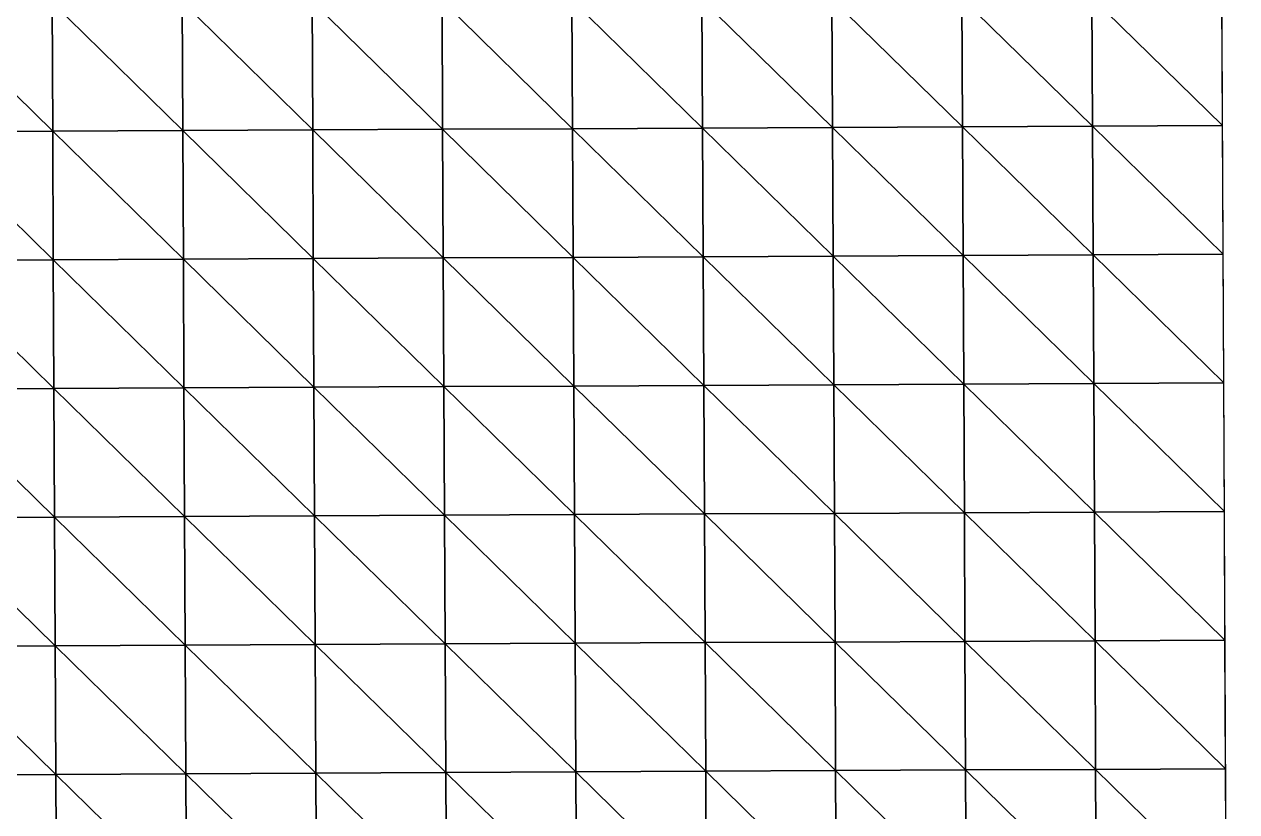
# Model space of a CAD drawing. Extents: x -372 to 678, y -263 to 741.
# Drawn here: x 560.5 to 677.6, y 438 to 514.2 of the extents above; entities that cross this region are included whole.
import ezdxf

# ---------------------------------------------------------------- set-up
doc = ezdxf.new("R2010")
doc.units = 0
doc.header["$LTSCALE"] = 0.0254
doc.layers.get('0').update_dxf_attribs({"linetype": 'CONTINUOUS'})
doc.layers.add('LOCATION_SNAPSHOT', color=144, linetype='CONTINUOUS')
doc.layers.add('LOCATION_TERRAIN', color=36, linetype='CONTINUOUS')

# ---------------------------------------------------------------- blocks, each defined once
blk = doc.blocks.new('LOCATION_SNAPSHOT_1')
at = {"color": 8}
mesh = blk.add_polyface(dxfattribs=at)
corners = [(-63.49, 214.77), (675.12, 740.67), (-66.01, 737.09), (677.64, 218.35)]
mesh.append_faces([[corners[k] for k in face] for face in [(0, 1, 2), (1, 0, 3)]], dxfattribs={"vtx0": -1, "color": 8})
blk = doc.blocks.new('LOCATION_TERRAIN_1')
at = {"color": 8}
mesh = blk.add_polyface(dxfattribs=at)
corners = [(676.26, 504.38, 18.4), (676.2, 516.82, 17.08), (663.64, 516.76, 16.42)]
mesh.append_faces([[corners[k] for k in face] for face in [(0, 1, 2)]], dxfattribs={"color": 8})
mesh = blk.add_polyface(dxfattribs=at)
corners = [(563.2, 503.83, 16.05), (563.14, 516.27, 16), (550.58, 516.21, 15.73)]
mesh.append_faces([[corners[k] for k in face] for face in [(0, 1, 2)]], dxfattribs={"color": 8})
mesh = blk.add_polyface(dxfattribs=at)
corners = [(563.2, 503.83, 16.05), (550.58, 516.21, 15.73), (550.64, 503.77, 16.21)]
mesh.append_faces([[corners[k] for k in face] for face in [(0, 1, 2)]], dxfattribs={"color": 8})
mesh = blk.add_polyface(dxfattribs=at)
corners = [(575.77, 503.89, 15.88), (575.71, 516.33, 16.27), (563.14, 516.27, 16)]
mesh.append_faces([[corners[k] for k in face] for face in [(0, 1, 2)]], dxfattribs={"color": 8})
mesh = blk.add_polyface(dxfattribs=at)
corners = [(575.77, 503.89, 15.88), (563.14, 516.27, 16), (563.2, 503.83, 16.05)]
mesh.append_faces([[corners[k] for k in face] for face in [(0, 1, 2)]], dxfattribs={"color": 8})
mesh = blk.add_polyface(dxfattribs=at)
corners = [(588.33, 503.96, 15.78), (588.27, 516.39, 16.44), (575.71, 516.33, 16.27)]
mesh.append_faces([[corners[k] for k in face] for face in [(0, 1, 2)]], dxfattribs={"color": 8})
mesh = blk.add_polyface(dxfattribs=at)
corners = [(588.33, 503.96, 15.78), (575.71, 516.33, 16.27), (575.77, 503.89, 15.88)]
mesh.append_faces([[corners[k] for k in face] for face in [(0, 1, 2)]], dxfattribs={"color": 8})
mesh = blk.add_polyface(dxfattribs=at)
corners = [(600.89, 504.02, 15.78), (600.83, 516.45, 16.44), (588.27, 516.39, 16.44)]
mesh.append_faces([[corners[k] for k in face] for face in [(0, 1, 2)]], dxfattribs={"color": 8})
mesh = blk.add_polyface(dxfattribs=at)
corners = [(600.89, 504.02, 15.78), (588.27, 516.39, 16.44), (588.33, 503.96, 15.78)]
mesh.append_faces([[corners[k] for k in face] for face in [(0, 1, 2)]], dxfattribs={"color": 8})
mesh = blk.add_polyface(dxfattribs=at)
corners = [(613.45, 504.08, 15.78), (613.39, 516.51, 16.44), (600.83, 516.45, 16.44)]
mesh.append_faces([[corners[k] for k in face] for face in [(0, 1, 2)]], dxfattribs={"color": 8})
mesh = blk.add_polyface(dxfattribs=at)
corners = [(613.45, 504.08, 15.78), (600.83, 516.45, 16.44), (600.89, 504.02, 15.78)]
mesh.append_faces([[corners[k] for k in face] for face in [(0, 1, 2)]], dxfattribs={"color": 8})
mesh = blk.add_polyface(dxfattribs=at)
corners = [(626.01, 504.14, 15.99), (625.95, 516.57, 16.41), (613.39, 516.51, 16.44)]
mesh.append_faces([[corners[k] for k in face] for face in [(0, 1, 2)]], dxfattribs={"color": 8})
mesh = blk.add_polyface(dxfattribs=at)
corners = [(626.01, 504.14, 15.99), (613.39, 516.51, 16.44), (613.45, 504.08, 15.78)]
mesh.append_faces([[corners[k] for k in face] for face in [(0, 1, 2)]], dxfattribs={"color": 8})
mesh = blk.add_polyface(dxfattribs=at)
corners = [(638.57, 504.2, 16.56), (638.51, 516.63, 16.34), (625.95, 516.57, 16.41)]
mesh.append_faces([[corners[k] for k in face] for face in [(0, 1, 2)]], dxfattribs={"color": 8})
mesh = blk.add_polyface(dxfattribs=at)
corners = [(638.57, 504.2, 16.56), (625.95, 516.57, 16.41), (626.01, 504.14, 15.99)]
mesh.append_faces([[corners[k] for k in face] for face in [(0, 1, 2)]], dxfattribs={"color": 8})
mesh = blk.add_polyface(dxfattribs=at)
corners = [(651.13, 504.26, 17.14), (651.07, 516.69, 16.26), (638.51, 516.63, 16.34)]
mesh.append_faces([[corners[k] for k in face] for face in [(0, 1, 2)]], dxfattribs={"color": 8})
mesh = blk.add_polyface(dxfattribs=at)
corners = [(651.13, 504.26, 17.14), (638.51, 516.63, 16.34), (638.57, 504.2, 16.56)]
mesh.append_faces([[corners[k] for k in face] for face in [(0, 1, 2)]], dxfattribs={"color": 8})
mesh = blk.add_polyface(dxfattribs=at)
corners = [(663.7, 504.32, 17.74), (663.64, 516.76, 16.42), (651.07, 516.69, 16.26)]
mesh.append_faces([[corners[k] for k in face] for face in [(0, 1, 2)]], dxfattribs={"color": 8})
mesh = blk.add_polyface(dxfattribs=at)
corners = [(663.7, 504.32, 17.74), (651.07, 516.69, 16.26), (651.13, 504.26, 17.14)]
mesh.append_faces([[corners[k] for k in face] for face in [(0, 1, 2)]], dxfattribs={"color": 8})
mesh = blk.add_polyface(dxfattribs=at)
corners = [(676.26, 504.38, 18.4), (663.64, 516.76, 16.42), (663.7, 504.32, 17.74)]
mesh.append_faces([[corners[k] for k in face] for face in [(0, 1, 2)]], dxfattribs={"color": 8})
mesh = blk.add_polyface(dxfattribs=at)
corners = [(588.39, 491.52, 15.13), (588.33, 503.96, 15.78), (575.77, 503.89, 15.88)]
mesh.append_faces([[corners[k] for k in face] for face in [(0, 1, 2)]], dxfattribs={"color": 8})
mesh = blk.add_polyface(dxfattribs=at)
corners = [(600.95, 491.58, 15.13), (600.89, 504.02, 15.78), (588.33, 503.96, 15.78)]
mesh.append_faces([[corners[k] for k in face] for face in [(0, 1, 2)]], dxfattribs={"color": 8})
mesh = blk.add_polyface(dxfattribs=at)
corners = [(600.95, 491.58, 15.13), (588.33, 503.96, 15.78), (588.39, 491.52, 15.13)]
mesh.append_faces([[corners[k] for k in face] for face in [(0, 1, 2)]], dxfattribs={"color": 8})
mesh = blk.add_polyface(dxfattribs=at)
corners = [(613.51, 491.64, 15.13), (613.45, 504.08, 15.78), (600.89, 504.02, 15.78)]
mesh.append_faces([[corners[k] for k in face] for face in [(0, 1, 2)]], dxfattribs={"color": 8})
mesh = blk.add_polyface(dxfattribs=at)
corners = [(613.51, 491.64, 15.13), (600.89, 504.02, 15.78), (600.95, 491.58, 15.13)]
mesh.append_faces([[corners[k] for k in face] for face in [(0, 1, 2)]], dxfattribs={"color": 8})
mesh = blk.add_polyface(dxfattribs=at)
corners = [(626.07, 491.7, 15.56), (626.01, 504.14, 15.99), (613.45, 504.08, 15.78)]
mesh.append_faces([[corners[k] for k in face] for face in [(0, 1, 2)]], dxfattribs={"color": 8})
mesh = blk.add_polyface(dxfattribs=at)
corners = [(626.07, 491.7, 15.56), (613.45, 504.08, 15.78), (613.51, 491.64, 15.13)]
mesh.append_faces([[corners[k] for k in face] for face in [(0, 1, 2)]], dxfattribs={"color": 8})
mesh = blk.add_polyface(dxfattribs=at)
corners = [(638.63, 491.76, 16.79), (638.57, 504.2, 16.56), (626.01, 504.14, 15.99)]
mesh.append_faces([[corners[k] for k in face] for face in [(0, 1, 2)]], dxfattribs={"color": 8})
mesh = blk.add_polyface(dxfattribs=at)
corners = [(638.63, 491.76, 16.79), (626.01, 504.14, 15.99), (626.07, 491.7, 15.56)]
mesh.append_faces([[corners[k] for k in face] for face in [(0, 1, 2)]], dxfattribs={"color": 8})
mesh = blk.add_polyface(dxfattribs=at)
corners = [(651.19, 491.82, 18.01), (651.13, 504.26, 17.14), (638.57, 504.2, 16.56)]
mesh.append_faces([[corners[k] for k in face] for face in [(0, 1, 2)]], dxfattribs={"color": 8})
mesh = blk.add_polyface(dxfattribs=at)
corners = [(651.19, 491.82, 18.01), (638.57, 504.2, 16.56), (638.63, 491.76, 16.79)]
mesh.append_faces([[corners[k] for k in face] for face in [(0, 1, 2)]], dxfattribs={"color": 8})
mesh = blk.add_polyface(dxfattribs=at)
corners = [(663.76, 491.88, 19.06), (663.7, 504.32, 17.74), (651.13, 504.26, 17.14)]
mesh.append_faces([[corners[k] for k in face] for face in [(0, 1, 2)]], dxfattribs={"color": 8})
mesh = blk.add_polyface(dxfattribs=at)
corners = [(663.76, 491.88, 19.06), (651.13, 504.26, 17.14), (651.19, 491.82, 18.01)]
mesh.append_faces([[corners[k] for k in face] for face in [(0, 1, 2)]], dxfattribs={"color": 8})
mesh = blk.add_polyface(dxfattribs=at)
corners = [(676.32, 491.94, 19.72), (676.26, 504.38, 18.4), (663.7, 504.32, 17.74)]
mesh.append_faces([[corners[k] for k in face] for face in [(0, 1, 2)]], dxfattribs={"color": 8})
mesh = blk.add_polyface(dxfattribs=at)
corners = [(676.32, 491.94, 19.72), (663.7, 504.32, 17.74), (663.76, 491.88, 19.06)]
mesh.append_faces([[corners[k] for k in face] for face in [(0, 1, 2)]], dxfattribs={"color": 8})
mesh = blk.add_polyface(dxfattribs=at)
corners = [(563.26, 491.4, 16.09), (563.2, 503.83, 16.05), (550.64, 503.77, 16.21)]
mesh.append_faces([[corners[k] for k in face] for face in [(0, 1, 2)]], dxfattribs={"color": 8})
mesh = blk.add_polyface(dxfattribs=at)
corners = [(563.26, 491.4, 16.09), (550.64, 503.77, 16.21), (550.7, 491.34, 16.69)]
mesh.append_faces([[corners[k] for k in face] for face in [(0, 1, 2)]], dxfattribs={"color": 8})
mesh = blk.add_polyface(dxfattribs=at)
corners = [(575.83, 491.46, 15.49), (575.77, 503.89, 15.88), (563.2, 503.83, 16.05)]
mesh.append_faces([[corners[k] for k in face] for face in [(0, 1, 2)]], dxfattribs={"color": 8})
mesh = blk.add_polyface(dxfattribs=at)
corners = [(575.83, 491.46, 15.49), (563.2, 503.83, 16.05), (563.26, 491.4, 16.09)]
mesh.append_faces([[corners[k] for k in face] for face in [(0, 1, 2)]], dxfattribs={"color": 8})
mesh = blk.add_polyface(dxfattribs=at)
corners = [(588.39, 491.52, 15.13), (575.77, 503.89, 15.88), (575.83, 491.46, 15.49)]
mesh.append_faces([[corners[k] for k in face] for face in [(0, 1, 2)]], dxfattribs={"color": 8})
mesh = blk.add_polyface(dxfattribs=at)
corners = [(563.32, 478.96, 15.66), (563.26, 491.4, 16.09), (550.7, 491.34, 16.69)]
mesh.append_faces([[corners[k] for k in face] for face in [(0, 1, 2)]], dxfattribs={"color": 8})
mesh = blk.add_polyface(dxfattribs=at)
corners = [(563.32, 478.96, 15.66), (550.7, 491.34, 16.69), (550.76, 478.9, 16.23)]
mesh.append_faces([[corners[k] for k in face] for face in [(0, 1, 2)]], dxfattribs={"color": 8})
mesh = blk.add_polyface(dxfattribs=at)
corners = [(575.89, 479.02, 15.1), (575.83, 491.46, 15.49), (563.26, 491.4, 16.09)]
mesh.append_faces([[corners[k] for k in face] for face in [(0, 1, 2)]], dxfattribs={"color": 8})
mesh = blk.add_polyface(dxfattribs=at)
corners = [(575.89, 479.02, 15.1), (563.26, 491.4, 16.09), (563.32, 478.96, 15.66)]
mesh.append_faces([[corners[k] for k in face] for face in [(0, 1, 2)]], dxfattribs={"color": 8})
mesh = blk.add_polyface(dxfattribs=at)
corners = [(588.45, 479.08, 14.71), (588.39, 491.52, 15.13), (575.83, 491.46, 15.49)]
mesh.append_faces([[corners[k] for k in face] for face in [(0, 1, 2)]], dxfattribs={"color": 8})
mesh = blk.add_polyface(dxfattribs=at)
corners = [(588.45, 479.08, 14.71), (575.83, 491.46, 15.49), (575.89, 479.02, 15.1)]
mesh.append_faces([[corners[k] for k in face] for face in [(0, 1, 2)]], dxfattribs={"color": 8})
mesh = blk.add_polyface(dxfattribs=at)
corners = [(601.01, 479.14, 14.62), (600.95, 491.58, 15.13), (588.39, 491.52, 15.13)]
mesh.append_faces([[corners[k] for k in face] for face in [(0, 1, 2)]], dxfattribs={"color": 8})
mesh = blk.add_polyface(dxfattribs=at)
corners = [(601.01, 479.14, 14.62), (588.39, 491.52, 15.13), (588.45, 479.08, 14.71)]
mesh.append_faces([[corners[k] for k in face] for face in [(0, 1, 2)]], dxfattribs={"color": 8})
mesh = blk.add_polyface(dxfattribs=at)
corners = [(613.57, 479.2, 14.53), (613.51, 491.64, 15.13), (600.95, 491.58, 15.13)]
mesh.append_faces([[corners[k] for k in face] for face in [(0, 1, 2)]], dxfattribs={"color": 8})
mesh = blk.add_polyface(dxfattribs=at)
corners = [(613.57, 479.2, 14.53), (600.95, 491.58, 15.13), (601.01, 479.14, 14.62)]
mesh.append_faces([[corners[k] for k in face] for face in [(0, 1, 2)]], dxfattribs={"color": 8})
mesh = blk.add_polyface(dxfattribs=at)
corners = [(626.13, 479.26, 14.97), (626.07, 491.7, 15.56), (613.51, 491.64, 15.13)]
mesh.append_faces([[corners[k] for k in face] for face in [(0, 1, 2)]], dxfattribs={"color": 8})
mesh = blk.add_polyface(dxfattribs=at)
corners = [(626.13, 479.26, 14.97), (613.51, 491.64, 15.13), (613.57, 479.2, 14.53)]
mesh.append_faces([[corners[k] for k in face] for face in [(0, 1, 2)]], dxfattribs={"color": 8})
mesh = blk.add_polyface(dxfattribs=at)
corners = [(638.69, 479.33, 16.38), (638.63, 491.76, 16.79), (626.07, 491.7, 15.56)]
mesh.append_faces([[corners[k] for k in face] for face in [(0, 1, 2)]], dxfattribs={"color": 8})
mesh = blk.add_polyface(dxfattribs=at)
corners = [(638.69, 479.33, 16.38), (626.07, 491.7, 15.56), (626.13, 479.26, 14.97)]
mesh.append_faces([[corners[k] for k in face] for face in [(0, 1, 2)]], dxfattribs={"color": 8})
mesh = blk.add_polyface(dxfattribs=at)
corners = [(651.25, 479.39, 17.8), (651.19, 491.82, 18.01), (638.63, 491.76, 16.79)]
mesh.append_faces([[corners[k] for k in face] for face in [(0, 1, 2)]], dxfattribs={"color": 8})
mesh = blk.add_polyface(dxfattribs=at)
corners = [(651.25, 479.39, 17.8), (638.63, 491.76, 16.79), (638.69, 479.33, 16.38)]
mesh.append_faces([[corners[k] for k in face] for face in [(0, 1, 2)]], dxfattribs={"color": 8})
mesh = blk.add_polyface(dxfattribs=at)
corners = [(663.82, 479.45, 18.96), (663.76, 491.88, 19.06), (651.19, 491.82, 18.01)]
mesh.append_faces([[corners[k] for k in face] for face in [(0, 1, 2)]], dxfattribs={"color": 8})
mesh = blk.add_polyface(dxfattribs=at)
corners = [(663.82, 479.45, 18.96), (651.19, 491.82, 18.01), (651.25, 479.39, 17.8)]
mesh.append_faces([[corners[k] for k in face] for face in [(0, 1, 2)]], dxfattribs={"color": 8})
mesh = blk.add_polyface(dxfattribs=at)
corners = [(676.38, 479.51, 19.62), (676.32, 491.94, 19.72), (663.76, 491.88, 19.06)]
mesh.append_faces([[corners[k] for k in face] for face in [(0, 1, 2)]], dxfattribs={"color": 8})
mesh = blk.add_polyface(dxfattribs=at)
corners = [(676.38, 479.51, 19.62), (663.76, 491.88, 19.06), (663.82, 479.45, 18.96)]
mesh.append_faces([[corners[k] for k in face] for face in [(0, 1, 2)]], dxfattribs={"color": 8})
mesh = blk.add_polyface(dxfattribs=at)
corners = [(638.75, 466.89, 15.87), (638.69, 479.33, 16.38), (626.13, 479.26, 14.97)]
mesh.append_faces([[corners[k] for k in face] for face in [(0, 1, 2)]], dxfattribs={"color": 8})
mesh = blk.add_polyface(dxfattribs=at)
corners = [(651.31, 466.95, 17.39), (651.25, 479.39, 17.8), (638.69, 479.33, 16.38)]
mesh.append_faces([[corners[k] for k in face] for face in [(0, 1, 2)]], dxfattribs={"color": 8})
mesh = blk.add_polyface(dxfattribs=at)
corners = [(651.31, 466.95, 17.39), (638.69, 479.33, 16.38), (638.75, 466.89, 15.87)]
mesh.append_faces([[corners[k] for k in face] for face in [(0, 1, 2)]], dxfattribs={"color": 8})
mesh = blk.add_polyface(dxfattribs=at)
corners = [(663.88, 467.01, 18.63), (663.82, 479.45, 18.96), (651.25, 479.39, 17.8)]
mesh.append_faces([[corners[k] for k in face] for face in [(0, 1, 2)]], dxfattribs={"color": 8})
mesh = blk.add_polyface(dxfattribs=at)
corners = [(663.88, 467.01, 18.63), (651.25, 479.39, 17.8), (651.31, 466.95, 17.39)]
mesh.append_faces([[corners[k] for k in face] for face in [(0, 1, 2)]], dxfattribs={"color": 8})
mesh = blk.add_polyface(dxfattribs=at)
corners = [(676.44, 467.07, 19.29), (676.38, 479.51, 19.62), (663.82, 479.45, 18.96)]
mesh.append_faces([[corners[k] for k in face] for face in [(0, 1, 2)]], dxfattribs={"color": 8})
mesh = blk.add_polyface(dxfattribs=at)
corners = [(676.44, 467.07, 19.29), (663.82, 479.45, 18.96), (663.88, 467.01, 18.63)]
mesh.append_faces([[corners[k] for k in face] for face in [(0, 1, 2)]], dxfattribs={"color": 8})
mesh = blk.add_polyface(dxfattribs=at)
corners = [(563.38, 466.53, 15.16), (563.32, 478.96, 15.66), (550.76, 478.9, 16.23)]
mesh.append_faces([[corners[k] for k in face] for face in [(0, 1, 2)]], dxfattribs={"color": 8})
mesh = blk.add_polyface(dxfattribs=at)
corners = [(563.38, 466.53, 15.16), (550.76, 478.9, 16.23), (550.82, 466.46, 15.62)]
mesh.append_faces([[corners[k] for k in face] for face in [(0, 1, 2)]], dxfattribs={"color": 8})
mesh = blk.add_polyface(dxfattribs=at)
corners = [(575.95, 466.59, 14.7), (575.89, 479.02, 15.1), (563.32, 478.96, 15.66)]
mesh.append_faces([[corners[k] for k in face] for face in [(0, 1, 2)]], dxfattribs={"color": 8})
mesh = blk.add_polyface(dxfattribs=at)
corners = [(575.95, 466.59, 14.7), (563.32, 478.96, 15.66), (563.38, 466.53, 15.16)]
mesh.append_faces([[corners[k] for k in face] for face in [(0, 1, 2)]], dxfattribs={"color": 8})
mesh = blk.add_polyface(dxfattribs=at)
corners = [(588.51, 466.65, 14.34), (588.45, 479.08, 14.71), (575.89, 479.02, 15.1)]
mesh.append_faces([[corners[k] for k in face] for face in [(0, 1, 2)]], dxfattribs={"color": 8})
mesh = blk.add_polyface(dxfattribs=at)
corners = [(588.51, 466.65, 14.34), (575.89, 479.02, 15.1), (575.95, 466.59, 14.7)]
mesh.append_faces([[corners[k] for k in face] for face in [(0, 1, 2)]], dxfattribs={"color": 8})
mesh = blk.add_polyface(dxfattribs=at)
corners = [(601.07, 466.71, 14.14), (601.01, 479.14, 14.62), (588.45, 479.08, 14.71)]
mesh.append_faces([[corners[k] for k in face] for face in [(0, 1, 2)]], dxfattribs={"color": 8})
mesh = blk.add_polyface(dxfattribs=at)
corners = [(601.07, 466.71, 14.14), (588.45, 479.08, 14.71), (588.51, 466.65, 14.34)]
mesh.append_faces([[corners[k] for k in face] for face in [(0, 1, 2)]], dxfattribs={"color": 8})
mesh = blk.add_polyface(dxfattribs=at)
corners = [(613.63, 466.77, 13.94), (613.57, 479.2, 14.53), (601.01, 479.14, 14.62)]
mesh.append_faces([[corners[k] for k in face] for face in [(0, 1, 2)]], dxfattribs={"color": 8})
mesh = blk.add_polyface(dxfattribs=at)
corners = [(613.63, 466.77, 13.94), (601.01, 479.14, 14.62), (601.07, 466.71, 14.14)]
mesh.append_faces([[corners[k] for k in face] for face in [(0, 1, 2)]], dxfattribs={"color": 8})
mesh = blk.add_polyface(dxfattribs=at)
corners = [(626.19, 466.83, 14.35), (626.13, 479.26, 14.97), (613.57, 479.2, 14.53)]
mesh.append_faces([[corners[k] for k in face] for face in [(0, 1, 2)]], dxfattribs={"color": 8})
mesh = blk.add_polyface(dxfattribs=at)
corners = [(626.19, 466.83, 14.35), (613.57, 479.2, 14.53), (613.63, 466.77, 13.94)]
mesh.append_faces([[corners[k] for k in face] for face in [(0, 1, 2)]], dxfattribs={"color": 8})
mesh = blk.add_polyface(dxfattribs=at)
corners = [(638.75, 466.89, 15.87), (626.13, 479.26, 14.97), (626.19, 466.83, 14.35)]
mesh.append_faces([[corners[k] for k in face] for face in [(0, 1, 2)]], dxfattribs={"color": 8})
mesh = blk.add_polyface(dxfattribs=at)
corners = [(563.44, 454.09, 14.66), (563.38, 466.53, 15.16), (550.82, 466.46, 15.62)]
mesh.append_faces([[corners[k] for k in face] for face in [(0, 1, 2)]], dxfattribs={"color": 8})
mesh = blk.add_polyface(dxfattribs=at)
corners = [(563.44, 454.09, 14.66), (550.82, 466.46, 15.62), (550.88, 454.03, 15.01)]
mesh.append_faces([[corners[k] for k in face] for face in [(0, 1, 2)]], dxfattribs={"color": 8})
mesh = blk.add_polyface(dxfattribs=at)
corners = [(576.01, 454.15, 14.31), (575.95, 466.59, 14.7), (563.38, 466.53, 15.16)]
mesh.append_faces([[corners[k] for k in face] for face in [(0, 1, 2)]], dxfattribs={"color": 8})
mesh = blk.add_polyface(dxfattribs=at)
corners = [(576.01, 454.15, 14.31), (563.38, 466.53, 15.16), (563.44, 454.09, 14.66)]
mesh.append_faces([[corners[k] for k in face] for face in [(0, 1, 2)]], dxfattribs={"color": 8})
mesh = blk.add_polyface(dxfattribs=at)
corners = [(588.57, 454.21, 13.97), (588.51, 466.65, 14.34), (575.95, 466.59, 14.7)]
mesh.append_faces([[corners[k] for k in face] for face in [(0, 1, 2)]], dxfattribs={"color": 8})
mesh = blk.add_polyface(dxfattribs=at)
corners = [(588.57, 454.21, 13.97), (575.95, 466.59, 14.7), (576.01, 454.15, 14.31)]
mesh.append_faces([[corners[k] for k in face] for face in [(0, 1, 2)]], dxfattribs={"color": 8})
mesh = blk.add_polyface(dxfattribs=at)
corners = [(601.13, 454.27, 13.66), (601.07, 466.71, 14.14), (588.51, 466.65, 14.34)]
mesh.append_faces([[corners[k] for k in face] for face in [(0, 1, 2)]], dxfattribs={"color": 8})
mesh = blk.add_polyface(dxfattribs=at)
corners = [(601.13, 454.27, 13.66), (588.51, 466.65, 14.34), (588.57, 454.21, 13.97)]
mesh.append_faces([[corners[k] for k in face] for face in [(0, 1, 2)]], dxfattribs={"color": 8})
mesh = blk.add_polyface(dxfattribs=at)
corners = [(613.69, 454.33, 13.35), (613.63, 466.77, 13.94), (601.07, 466.71, 14.14)]
mesh.append_faces([[corners[k] for k in face] for face in [(0, 1, 2)]], dxfattribs={"color": 8})
mesh = blk.add_polyface(dxfattribs=at)
corners = [(613.69, 454.33, 13.35), (601.07, 466.71, 14.14), (601.13, 454.27, 13.66)]
mesh.append_faces([[corners[k] for k in face] for face in [(0, 1, 2)]], dxfattribs={"color": 8})
mesh = blk.add_polyface(dxfattribs=at)
corners = [(626.25, 454.39, 13.73), (626.19, 466.83, 14.35), (613.63, 466.77, 13.94)]
mesh.append_faces([[corners[k] for k in face] for face in [(0, 1, 2)]], dxfattribs={"color": 8})
mesh = blk.add_polyface(dxfattribs=at)
corners = [(626.25, 454.39, 13.73), (613.63, 466.77, 13.94), (613.69, 454.33, 13.35)]
mesh.append_faces([[corners[k] for k in face] for face in [(0, 1, 2)]], dxfattribs={"color": 8})
mesh = blk.add_polyface(dxfattribs=at)
corners = [(638.81, 454.45, 15.36), (638.75, 466.89, 15.87), (626.19, 466.83, 14.35)]
mesh.append_faces([[corners[k] for k in face] for face in [(0, 1, 2)]], dxfattribs={"color": 8})
mesh = blk.add_polyface(dxfattribs=at)
corners = [(638.81, 454.45, 15.36), (626.19, 466.83, 14.35), (626.25, 454.39, 13.73)]
mesh.append_faces([[corners[k] for k in face] for face in [(0, 1, 2)]], dxfattribs={"color": 8})
mesh = blk.add_polyface(dxfattribs=at)
corners = [(651.37, 454.51, 16.99), (651.31, 466.95, 17.39), (638.75, 466.89, 15.87)]
mesh.append_faces([[corners[k] for k in face] for face in [(0, 1, 2)]], dxfattribs={"color": 8})
mesh = blk.add_polyface(dxfattribs=at)
corners = [(651.37, 454.51, 16.99), (638.75, 466.89, 15.87), (638.81, 454.45, 15.36)]
mesh.append_faces([[corners[k] for k in face] for face in [(0, 1, 2)]], dxfattribs={"color": 8})
mesh = blk.add_polyface(dxfattribs=at)
corners = [(663.94, 454.57, 18.31), (663.88, 467.01, 18.63), (651.31, 466.95, 17.39)]
mesh.append_faces([[corners[k] for k in face] for face in [(0, 1, 2)]], dxfattribs={"color": 8})
mesh = blk.add_polyface(dxfattribs=at)
corners = [(663.94, 454.57, 18.31), (651.31, 466.95, 17.39), (651.37, 454.51, 16.99)]
mesh.append_faces([[corners[k] for k in face] for face in [(0, 1, 2)]], dxfattribs={"color": 8})
mesh = blk.add_polyface(dxfattribs=at)
corners = [(676.5, 454.64, 18.97), (676.44, 467.07, 19.29), (663.88, 467.01, 18.63)]
mesh.append_faces([[corners[k] for k in face] for face in [(0, 1, 2)]], dxfattribs={"color": 8})
mesh = blk.add_polyface(dxfattribs=at)
corners = [(676.5, 454.64, 18.97), (663.88, 467.01, 18.63), (663.94, 454.57, 18.31)]
mesh.append_faces([[corners[k] for k in face] for face in [(0, 1, 2)]], dxfattribs={"color": 8})
mesh = blk.add_polyface(dxfattribs=at)
corners = [(563.5, 441.65, 14.01), (563.44, 454.09, 14.66), (550.88, 454.03, 15.01)]
mesh.append_faces([[corners[k] for k in face] for face in [(0, 1, 2)]], dxfattribs={"color": 8})
mesh = blk.add_polyface(dxfattribs=at)
corners = [(563.5, 441.65, 14.01), (550.88, 454.03, 15.01), (550.94, 441.59, 14.16)]
mesh.append_faces([[corners[k] for k in face] for face in [(0, 1, 2)]], dxfattribs={"color": 8})
mesh = blk.add_polyface(dxfattribs=at)
corners = [(576.07, 441.71, 13.86), (576.01, 454.15, 14.31), (563.44, 454.09, 14.66)]
mesh.append_faces([[corners[k] for k in face] for face in [(0, 1, 2)]], dxfattribs={"color": 8})
mesh = blk.add_polyface(dxfattribs=at)
corners = [(576.07, 441.71, 13.86), (563.44, 454.09, 14.66), (563.5, 441.65, 14.01)]
mesh.append_faces([[corners[k] for k in face] for face in [(0, 1, 2)]], dxfattribs={"color": 8})
mesh = blk.add_polyface(dxfattribs=at)
corners = [(588.63, 441.77, 13.53), (588.57, 454.21, 13.97), (576.01, 454.15, 14.31)]
mesh.append_faces([[corners[k] for k in face] for face in [(0, 1, 2)]], dxfattribs={"color": 8})
mesh = blk.add_polyface(dxfattribs=at)
corners = [(588.63, 441.77, 13.53), (576.01, 454.15, 14.31), (576.07, 441.71, 13.86)]
mesh.append_faces([[corners[k] for k in face] for face in [(0, 1, 2)]], dxfattribs={"color": 8})
mesh = blk.add_polyface(dxfattribs=at)
corners = [(601.19, 441.83, 12.94), (601.13, 454.27, 13.66), (588.57, 454.21, 13.97)]
mesh.append_faces([[corners[k] for k in face] for face in [(0, 1, 2)]], dxfattribs={"color": 8})
mesh = blk.add_polyface(dxfattribs=at)
corners = [(601.19, 441.83, 12.94), (588.57, 454.21, 13.97), (588.63, 441.77, 13.53)]
mesh.append_faces([[corners[k] for k in face] for face in [(0, 1, 2)]], dxfattribs={"color": 8})
mesh = blk.add_polyface(dxfattribs=at)
corners = [(613.75, 441.9, 12.34), (613.69, 454.33, 13.35), (601.13, 454.27, 13.66)]
mesh.append_faces([[corners[k] for k in face] for face in [(0, 1, 2)]], dxfattribs={"color": 8})
mesh = blk.add_polyface(dxfattribs=at)
corners = [(613.75, 441.9, 12.34), (601.13, 454.27, 13.66), (601.19, 441.83, 12.94)]
mesh.append_faces([[corners[k] for k in face] for face in [(0, 1, 2)]], dxfattribs={"color": 8})
mesh = blk.add_polyface(dxfattribs=at)
corners = [(626.31, 441.96, 12.48), (626.25, 454.39, 13.73), (613.69, 454.33, 13.35)]
mesh.append_faces([[corners[k] for k in face] for face in [(0, 1, 2)]], dxfattribs={"color": 8})
mesh = blk.add_polyface(dxfattribs=at)
corners = [(626.31, 441.96, 12.48), (613.69, 454.33, 13.35), (613.75, 441.9, 12.34)]
mesh.append_faces([[corners[k] for k in face] for face in [(0, 1, 2)]], dxfattribs={"color": 8})
mesh = blk.add_polyface(dxfattribs=at)
corners = [(638.87, 442.02, 13.96), (638.81, 454.45, 15.36), (626.25, 454.39, 13.73)]
mesh.append_faces([[corners[k] for k in face] for face in [(0, 1, 2)]], dxfattribs={"color": 8})
mesh = blk.add_polyface(dxfattribs=at)
corners = [(638.87, 442.02, 13.96), (626.25, 454.39, 13.73), (626.31, 441.96, 12.48)]
mesh.append_faces([[corners[k] for k in face] for face in [(0, 1, 2)]], dxfattribs={"color": 8})
mesh = blk.add_polyface(dxfattribs=at)
corners = [(651.43, 442.08, 15.43), (651.37, 454.51, 16.99), (638.81, 454.45, 15.36)]
mesh.append_faces([[corners[k] for k in face] for face in [(0, 1, 2)]], dxfattribs={"color": 8})
mesh = blk.add_polyface(dxfattribs=at)
corners = [(651.43, 442.08, 15.43), (638.81, 454.45, 15.36), (638.87, 442.02, 13.96)]
mesh.append_faces([[corners[k] for k in face] for face in [(0, 1, 2)]], dxfattribs={"color": 8})
mesh = blk.add_polyface(dxfattribs=at)
corners = [(664, 442.14, 16.72), (663.94, 454.57, 18.31), (651.37, 454.51, 16.99)]
mesh.append_faces([[corners[k] for k in face] for face in [(0, 1, 2)]], dxfattribs={"color": 8})
mesh = blk.add_polyface(dxfattribs=at)
corners = [(664, 442.14, 16.72), (651.37, 454.51, 16.99), (651.43, 442.08, 15.43)]
mesh.append_faces([[corners[k] for k in face] for face in [(0, 1, 2)]], dxfattribs={"color": 8})
mesh = blk.add_polyface(dxfattribs=at)
corners = [(676.56, 442.2, 17.65), (676.5, 454.64, 18.97), (663.94, 454.57, 18.31)]
mesh.append_faces([[corners[k] for k in face] for face in [(0, 1, 2)]], dxfattribs={"color": 8})
mesh = blk.add_polyface(dxfattribs=at)
corners = [(676.56, 442.2, 17.65), (663.94, 454.57, 18.31), (664, 442.14, 16.72)]
mesh.append_faces([[corners[k] for k in face] for face in [(0, 1, 2)]], dxfattribs={"color": 8})
mesh = blk.add_polyface(dxfattribs=at)
corners = [(601.25, 429.4, 12.16), (601.19, 441.83, 12.94), (588.63, 441.77, 13.53)]
mesh.append_faces([[corners[k] for k in face] for face in [(0, 1, 2)]], dxfattribs={"color": 8})
mesh = blk.add_polyface(dxfattribs=at)
corners = [(613.81, 429.46, 11.24), (613.75, 441.9, 12.34), (601.19, 441.83, 12.94)]
mesh.append_faces([[corners[k] for k in face] for face in [(0, 1, 2)]], dxfattribs={"color": 8})
mesh = blk.add_polyface(dxfattribs=at)
corners = [(613.81, 429.46, 11.24), (601.19, 441.83, 12.94), (601.25, 429.4, 12.16)]
mesh.append_faces([[corners[k] for k in face] for face in [(0, 1, 2)]], dxfattribs={"color": 8})
mesh = blk.add_polyface(dxfattribs=at)
corners = [(626.37, 429.52, 11.09), (626.31, 441.96, 12.48), (613.75, 441.9, 12.34)]
mesh.append_faces([[corners[k] for k in face] for face in [(0, 1, 2)]], dxfattribs={"color": 8})
mesh = blk.add_polyface(dxfattribs=at)
corners = [(626.37, 429.52, 11.09), (613.75, 441.9, 12.34), (613.81, 429.46, 11.24)]
mesh.append_faces([[corners[k] for k in face] for face in [(0, 1, 2)]], dxfattribs={"color": 8})
mesh = blk.add_polyface(dxfattribs=at)
corners = [(638.93, 429.58, 12.35), (638.87, 442.02, 13.96), (626.31, 441.96, 12.48)]
mesh.append_faces([[corners[k] for k in face] for face in [(0, 1, 2)]], dxfattribs={"color": 8})
mesh = blk.add_polyface(dxfattribs=at)
corners = [(638.93, 429.58, 12.35), (626.31, 441.96, 12.48), (626.37, 429.52, 11.09)]
mesh.append_faces([[corners[k] for k in face] for face in [(0, 1, 2)]], dxfattribs={"color": 8})
mesh = blk.add_polyface(dxfattribs=at)
corners = [(651.49, 429.64, 13.6), (651.43, 442.08, 15.43), (638.87, 442.02, 13.96)]
mesh.append_faces([[corners[k] for k in face] for face in [(0, 1, 2)]], dxfattribs={"color": 8})
mesh = blk.add_polyface(dxfattribs=at)
corners = [(651.49, 429.64, 13.6), (638.87, 442.02, 13.96), (638.93, 429.58, 12.35)]
mesh.append_faces([[corners[k] for k in face] for face in [(0, 1, 2)]], dxfattribs={"color": 8})
mesh = blk.add_polyface(dxfattribs=at)
corners = [(664.06, 429.7, 14.86), (664, 442.14, 16.72), (651.43, 442.08, 15.43)]
mesh.append_faces([[corners[k] for k in face] for face in [(0, 1, 2)]], dxfattribs={"color": 8})
mesh = blk.add_polyface(dxfattribs=at)
corners = [(664.06, 429.7, 14.86), (651.43, 442.08, 15.43), (651.49, 429.64, 13.6)]
mesh.append_faces([[corners[k] for k in face] for face in [(0, 1, 2)]], dxfattribs={"color": 8})
mesh = blk.add_polyface(dxfattribs=at)
corners = [(676.62, 429.76, 16.11), (676.56, 442.2, 17.65), (664, 442.14, 16.72)]
mesh.append_faces([[corners[k] for k in face] for face in [(0, 1, 2)]], dxfattribs={"color": 8})
mesh = blk.add_polyface(dxfattribs=at)
corners = [(676.62, 429.76, 16.11), (664, 442.14, 16.72), (664.06, 429.7, 14.86)]
mesh.append_faces([[corners[k] for k in face] for face in [(0, 1, 2)]], dxfattribs={"color": 8})
mesh = blk.add_polyface(dxfattribs=at)
corners = [(563.56, 429.22, 13.33), (563.5, 441.65, 14.01), (550.94, 441.59, 14.16)]
mesh.append_faces([[corners[k] for k in face] for face in [(0, 1, 2)]], dxfattribs={"color": 8})
mesh = blk.add_polyface(dxfattribs=at)
corners = [(563.56, 429.22, 13.33), (550.94, 441.59, 14.16), (551, 429.16, 13.27)]
mesh.append_faces([[corners[k] for k in face] for face in [(0, 1, 2)]], dxfattribs={"color": 8})
mesh = blk.add_polyface(dxfattribs=at)
corners = [(576.13, 429.28, 13.39), (576.07, 441.71, 13.86), (563.5, 441.65, 14.01)]
mesh.append_faces([[corners[k] for k in face] for face in [(0, 1, 2)]], dxfattribs={"color": 8})
mesh = blk.add_polyface(dxfattribs=at)
corners = [(576.13, 429.28, 13.39), (563.5, 441.65, 14.01), (563.56, 429.22, 13.33)]
mesh.append_faces([[corners[k] for k in face] for face in [(0, 1, 2)]], dxfattribs={"color": 8})
mesh = blk.add_polyface(dxfattribs=at)
corners = [(588.69, 429.34, 13.08), (588.63, 441.77, 13.53), (576.07, 441.71, 13.86)]
mesh.append_faces([[corners[k] for k in face] for face in [(0, 1, 2)]], dxfattribs={"color": 8})
mesh = blk.add_polyface(dxfattribs=at)
corners = [(588.69, 429.34, 13.08), (576.07, 441.71, 13.86), (576.13, 429.28, 13.39)]
mesh.append_faces([[corners[k] for k in face] for face in [(0, 1, 2)]], dxfattribs={"color": 8})
mesh = blk.add_polyface(dxfattribs=at)
corners = [(601.25, 429.4, 12.16), (588.63, 441.77, 13.53), (588.69, 429.34, 13.08)]
mesh.append_faces([[corners[k] for k in face] for face in [(0, 1, 2)]], dxfattribs={"color": 8})

msp = doc.modelspace()

# ---------------------------------------------------------------- block references
at = {"layer": 'LOCATION_SNAPSHOT', "color": 0}
msp.add_blockref('LOCATION_SNAPSHOT_1', (0, 0), dxfattribs=at)
at = {"layer": 'LOCATION_TERRAIN', "color": 0}
msp.add_blockref('LOCATION_TERRAIN_1', (0, 0), dxfattribs=at)

doc.saveas('drawing.dxf')
